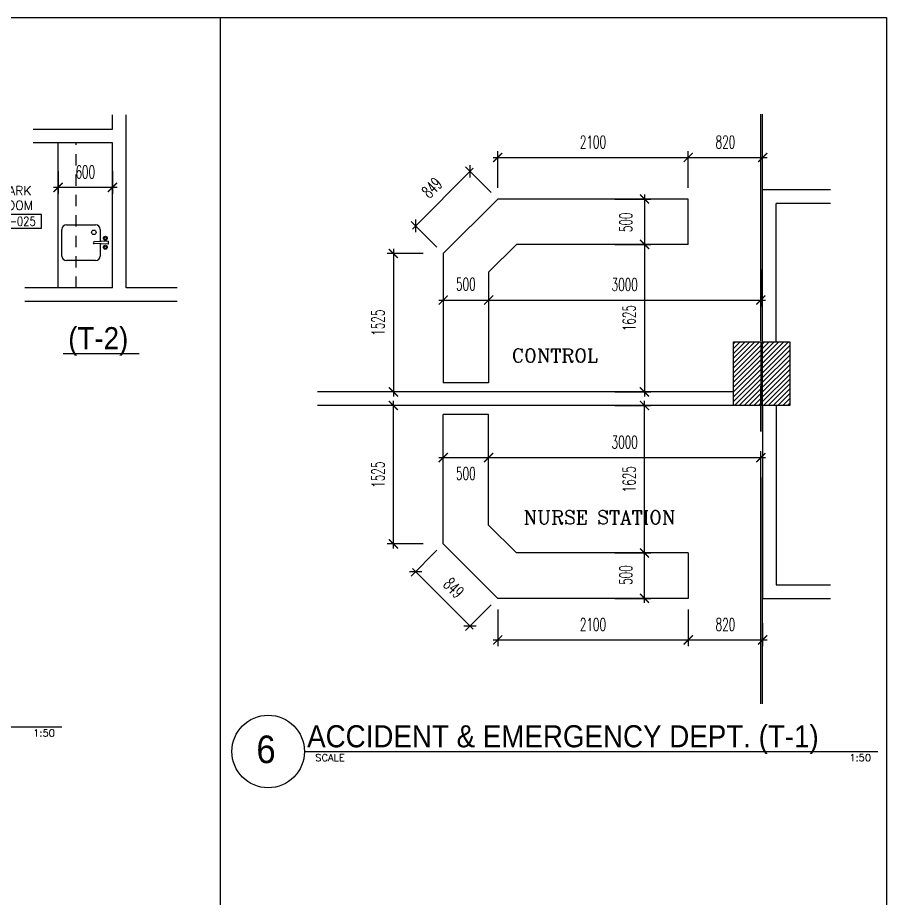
# Model space of a CAD drawing. Extents: x 417759.1 to 417809, y 43468.8 to 43507.6.
# Drawn here: x 417799.43 to 417809, y 43497.93 to 43507.63 of the extents above; entities that cross this region are included whole.
import ezdxf
from ezdxf.enums import TextEntityAlignment as Align

# ---------------------------------------------------------------- set-up
doc = ezdxf.new("R2010")
doc.units = 0
doc.header["$MEASUREMENT"] = 0
doc.header["$PDMODE"] = 3
doc.header["$PDSIZE"] = 0.1
doc.linetypes.add('CENTERX2', pattern=[4, 2.5, -0.5, 0.5, -0.5])
doc.linetypes.add('HIDDEN2', pattern=[0.1875, 0.125, -0.0625])
doc.layers.get('0').update_dxf_attribs({"linetype": 'CONTINUOUS'})
doc.layers.get('DEFPOINTS').update_dxf_attribs({"linetype": 'CONTINUOUS'})
for name, color, linetype in [('AX-DIM', 4, 'CONTINUOUS'), ('AXES', 11, 'CENTERX2'), ('COL', 2, 'CONTINUOUS'), ('COUNTER', 2, 'CONTINUOUS'), ('Doted', 3, 'HIDDEN2'), ('HAT', 8, 'CONTINUOUS'), ('ME-FIX', 3, 'CONTINUOUS'), ('RM-BOX', 2, 'CONTINUOUS'), ('RM-NAME', 2, 'CONTINUOUS'), ('RM-NO', 2, 'CONTINUOUS'), ('TXT', 2, 'CONTINUOUS'), ('TXT1', 2, 'CONTINUOUS'), ('WALL', 6, 'CONTINUOUS')]:
    doc.layers.add(name, color=color, linetype=linetype)
doc.styles.add('ROMANC', font='romanc', dxfattribs={"height": 0.1})
doc.styles.add('ROMANS', font='ROMANS.shx', dxfattribs={"width": 0.6})
doc.styles.add('TTXT', font='swisse.ttf', dxfattribs={"width": 0.6})
doc.dimstyles.new('STANDARD in', dxfattribs={"dimtxt": 0.14, "dimasz": 0.1, "dimexe": 0.07, "dimexo": 0.05, "dimgap": 0.1, "dimtad": 1, "dimdec": 0, "dimlfac": 1000, "dimzin": 0, "dimdsep": 46, "dimtxsty": 'ROMANS', "dimblk": 'ARCHTICK', "dimcen": 0.05, "dimdle": 0.05, "dimclrd": 4, "dimclre": 4, "dimclrt": 2, "dimadec": 0, "dimazin": 0, "dimtfac": 1, "dimtdec": 0, "dimtmove": 2, "dimatfit": 3, "dimfxl": 0, "dimtolj": 1, "dimtzin": 0, "dimarcsym": 0})

# ---------------------------------------------------------------- blocks, each defined once
blk = doc.blocks.new('_ARCHTICK')
at = {"color": 0, "linetype": 'ByBlock', "const_width": 0.15}
blk.add_lwpolyline([(-0.5, -0.5), (0.5, 0.5)], dxfattribs=at)
blk = doc.blocks.new('*D77')
at = {"layer": 'AX-DIM', "color": 4, "lineweight": -2}
for p, q in [((417799.8729, 43505.9436), (417799.8729, 43505.6933)), ((417800.4729, 43505.9436), (417800.4729, 43505.6933)), ((417800.5229, 43505.7633), (417799.8229, 43505.7633))]:
    blk.add_line(p, q, dxfattribs=at)
at = {"layer": 'DEFPOINTS', "color": 0}
for p in [(417799.8729, 43505.9936), (417800.4729, 43505.9936), (417799.8729, 43505.7633)]:
    blk.add_point(p, dxfattribs=at)
at = {"layer": 'AX-DIM', "color": 4, "lineweight": -2, "xscale": 0.1, "yscale": 0.1, "zscale": 0.1, "rotation": 180}
blk.add_blockref('_ARCHTICK', (417799.8729, 43505.7633), dxfattribs=at)
at = {"layer": 'AX-DIM', "color": 4, "lineweight": -2, "xscale": 0.1, "yscale": 0.1, "zscale": 0.1}
blk.add_blockref('_ARCHTICK', (417800.4729, 43505.7633), dxfattribs=at)
at = {"layer": 'AX-DIM', "color": 2, "insert": (417800.1729, 43505.9333), "char_height": 0.14, "attachment_point": 5, "style": 'ROMANS'}
blk.add_mtext('\\A1;600', dxfattribs=at)
blk = doc.blocks.new('RM1')
at = {"layer": 'RM-BOX'}
blk.add_lwpolyline([(570, -200), (-570, -200), (-570, -500), (570, -500)], close=True, dxfattribs=at)
at = {"layer": 'RM-NAME', "style": 'ROMANS'}
for tag, p in [('ROOMNAME1', (0, 324)), ('ROOMNAME2', (0, 0))]:
    blk.add_attdef(tag, text='', height=200, dxfattribs=at).set_placement(p, align=Align.MIDDLE)
at = {"layer": 'RM-NO', "style": 'ROMANS', "width": 0.8}
blk.add_attdef('ROOMNO', text='', height=200, dxfattribs=at).set_placement((0, -350), align=Align.MIDDLE)
blk = doc.blocks.new('*D79')
at = {"layer": 'AX-DIM', "color": 4, "lineweight": -2}
for p, q in [((417803.569, 43505.0853), (417803.569, 43503.4603)), ((417803.8965, 43505.0353), (417803.499, 43505.0353)), ((417803.8965, 43503.5103), (417803.499, 43503.5103))]:
    blk.add_line(p, q, dxfattribs=at)
at = {"layer": 'DEFPOINTS', "color": 0}
for p in [(417803.9465, 43505.0353), (417803.569, 43503.5103), (417803.9465, 43503.5103)]:
    blk.add_point(p, dxfattribs=at)
at = {"layer": 'AX-DIM', "color": 4, "lineweight": -2, "xscale": 0.1, "yscale": 0.1, "zscale": 0.1}
for p, rotation in [((417803.569, 43505.0353), 90), ((417803.569, 43503.5103), 270)]:
    blk.add_blockref('_ARCHTICK', p, dxfattribs=dict(at, rotation=rotation))
at = {"layer": 'AX-DIM', "color": 2, "insert": (417803.399, 43504.2728), "char_height": 0.14, "attachment_point": 5, "rotation": 90, "style": 'ROMANS'}
blk.add_mtext('\\A1;1525', dxfattribs=at)
blk = doc.blocks.new('*D80')
at = {"layer": 'AX-DIM', "color": 4, "lineweight": -2}
for p, q in [((417803.7782, 43505.305), (417804.4489, 43505.9757)), ((417804.6477, 43505.7062), (417804.364, 43505.9898)), ((417804.0477, 43505.1062), (417803.764, 43505.3898))]:
    blk.add_line(p, q, dxfattribs=at)
at = {"layer": 'DEFPOINTS', "color": 0}
for p in [(417804.4135, 43505.9403), (417804.683, 43505.6709), (417804.083, 43505.0709)]:
    blk.add_point(p, dxfattribs=at)
at = {"layer": 'AX-DIM', "color": 4, "lineweight": -2, "xscale": 0.1, "yscale": 0.1, "zscale": 0.1}
for p, rotation in [((417804.4135, 43505.9403), 45.00000000138959), ((417803.8135, 43505.3403), 225.0000000013896)]:
    blk.add_blockref('_ARCHTICK', p, dxfattribs=dict(at, rotation=rotation))
at = {"layer": 'AX-DIM', "color": 2, "insert": (417803.9933, 43505.7606), "char_height": 0.14, "attachment_point": 5, "rotation": 45, "style": 'ROMANS'}
blk.add_mtext('\\A1;849', dxfattribs=at)
blk = doc.blocks.new('*D81')
at = {"layer": 'AX-DIM', "color": 4, "lineweight": -2}
for p, q in [((417804.7185, 43505.7581), (417804.7185, 43506.1637)), ((417806.8182, 43505.7581), (417806.8182, 43506.1637)), ((417804.6685, 43506.0937), (417806.8682, 43506.0937))]:
    blk.add_line(p, q, dxfattribs=at)
at = {"layer": 'DEFPOINTS', "color": 0}
for p in [(417806.8182, 43506.0937), (417804.7185, 43505.7081), (417806.8182, 43505.7081)]:
    blk.add_point(p, dxfattribs=at)
at = {"layer": 'AX-DIM', "color": 4, "lineweight": -2, "xscale": 0.1, "yscale": 0.1, "zscale": 0.1, "rotation": 180}
blk.add_blockref('_ARCHTICK', (417804.7185, 43506.0937), dxfattribs=at)
at = {"layer": 'AX-DIM', "color": 4, "lineweight": -2, "xscale": 0.1, "yscale": 0.1, "zscale": 0.1}
blk.add_blockref('_ARCHTICK', (417806.8182, 43506.0937), dxfattribs=at)
at = {"layer": 'AX-DIM', "color": 2, "insert": (417805.7683, 43506.2637), "char_height": 0.14, "attachment_point": 5, "style": 'ROMANS'}
blk.add_mtext('\\A1;2100', dxfattribs=at)
blk = doc.blocks.new('*D82')
at = {"layer": 'AX-DIM', "color": 4, "lineweight": -2}
for p, q in [((417806.8182, 43505.9106), (417806.8182, 43506.1637)), ((417807.6382, 43505.7985), (417807.6382, 43506.1637)), ((417806.7682, 43506.0937), (417807.6882, 43506.0937))]:
    blk.add_line(p, q, dxfattribs=at)
at = {"layer": 'DEFPOINTS', "color": 0}
for p in [(417807.6382, 43506.0937), (417806.8182, 43505.8606), (417807.6382, 43505.7485)]:
    blk.add_point(p, dxfattribs=at)
at = {"layer": 'AX-DIM', "color": 4, "lineweight": -2, "xscale": 0.1, "yscale": 0.1, "zscale": 0.1, "rotation": 180}
blk.add_blockref('_ARCHTICK', (417806.8182, 43506.0937), dxfattribs=at)
at = {"layer": 'AX-DIM', "color": 4, "lineweight": -2, "xscale": 0.1, "yscale": 0.1, "zscale": 0.1}
blk.add_blockref('_ARCHTICK', (417807.6382, 43506.0937), dxfattribs=at)
at = {"layer": 'AX-DIM', "color": 2, "insert": (417807.2282, 43506.2637), "char_height": 0.14, "attachment_point": 5, "style": 'ROMANS'}
blk.add_mtext('\\A1;820', dxfattribs=at)
blk = doc.blocks.new('*D83')
at = {"layer": 'AX-DIM', "color": 4, "lineweight": -2}
for p, q in [((417806.3363, 43505.1853), (417806.3363, 43503.4603)), ((417806.0088, 43505.1353), (417806.4063, 43505.1353)), ((417806.0088, 43503.5103), (417806.4063, 43503.5103))]:
    blk.add_line(p, q, dxfattribs=at)
at = {"layer": 'DEFPOINTS', "color": 0}
for p in [(417805.9588, 43505.1353), (417805.9588, 43503.5103), (417806.3363, 43503.5103)]:
    blk.add_point(p, dxfattribs=at)
at = {"layer": 'AX-DIM', "color": 4, "lineweight": -2, "xscale": 0.1, "yscale": 0.1, "zscale": 0.1}
for p, rotation in [((417806.3363, 43505.1353), 90), ((417806.3363, 43503.5103), 270)]:
    blk.add_blockref('_ARCHTICK', p, dxfattribs=dict(at, rotation=rotation))
at = {"layer": 'AX-DIM', "color": 2, "insert": (417806.1663, 43504.3228), "char_height": 0.14, "attachment_point": 5, "rotation": 90, "style": 'ROMANS'}
blk.add_mtext('\\A1;1625', dxfattribs=at)
blk = doc.blocks.new('*D84')
at = {"layer": 'AX-DIM', "color": 4, "lineweight": -2}
for p, q in [((417806.3363, 43505.6853), (417806.3363, 43505.0853)), ((417806.0088, 43505.6353), (417806.4063, 43505.6353)), ((417806.0088, 43505.1353), (417806.4063, 43505.1353))]:
    blk.add_line(p, q, dxfattribs=at)
at = {"layer": 'DEFPOINTS', "color": 0}
for p in [(417805.9588, 43505.6353), (417805.9588, 43505.1353), (417806.3363, 43505.1353)]:
    blk.add_point(p, dxfattribs=at)
at = {"layer": 'AX-DIM', "color": 4, "lineweight": -2, "xscale": 0.1, "yscale": 0.1, "zscale": 0.1}
for p, rotation in [((417806.3363, 43505.6353), 90), ((417806.3363, 43505.1353), 270)]:
    blk.add_blockref('_ARCHTICK', p, dxfattribs=dict(at, rotation=rotation))
at = {"layer": 'AX-DIM', "color": 2, "insert": (417806.1308, 43505.3787), "char_height": 0.14, "attachment_point": 5, "rotation": 90, "style": 'ROMANS'}
blk.add_mtext('\\A1;500', dxfattribs=at)
blk = doc.blocks.new('*D85')
at = {"layer": 'AX-DIM', "color": 4, "lineweight": -2}
for p, q in [((417807.6182, 43504.8582), (417807.6182, 43504.4526)), ((417804.6185, 43504.6671), (417804.6185, 43504.4526)), ((417804.5685, 43504.5226), (417807.6682, 43504.5226))]:
    blk.add_line(p, q, dxfattribs=at)
at = {"layer": 'DEFPOINTS', "color": 0}
for p in [(417807.6182, 43504.9082), (417804.6185, 43504.7171), (417807.6182, 43504.5226)]:
    blk.add_point(p, dxfattribs=at)
at = {"layer": 'AX-DIM', "color": 4, "lineweight": -2, "xscale": 0.1, "yscale": 0.1, "zscale": 0.1, "rotation": 180}
blk.add_blockref('_ARCHTICK', (417804.6185, 43504.5226), dxfattribs=at)
at = {"layer": 'AX-DIM', "color": 4, "lineweight": -2, "xscale": 0.1, "yscale": 0.1, "zscale": 0.1}
blk.add_blockref('_ARCHTICK', (417807.6182, 43504.5226), dxfattribs=at)
at = {"layer": 'AX-DIM', "color": 2, "insert": (417806.1183, 43504.6926), "char_height": 0.14, "attachment_point": 5, "style": 'ROMANS'}
blk.add_mtext('\\A1;3000', dxfattribs=at)
blk = doc.blocks.new('*D86')
at = {"layer": 'AX-DIM', "color": 4, "lineweight": -2}
for p, q in [((417804.1185, 43504.6796), (417804.1185, 43504.4526)), ((417804.6185, 43504.7115), (417804.6185, 43504.4526)), ((417804.0685, 43504.5226), (417804.6685, 43504.5226))]:
    blk.add_line(p, q, dxfattribs=at)
at = {"layer": 'DEFPOINTS', "color": 0}
for p in [(417804.1185, 43504.7296), (417804.6185, 43504.7615), (417804.6185, 43504.5226)]:
    blk.add_point(p, dxfattribs=at)
at = {"layer": 'AX-DIM', "color": 4, "lineweight": -2, "xscale": 0.1, "yscale": 0.1, "zscale": 0.1, "rotation": 180}
blk.add_blockref('_ARCHTICK', (417804.1185, 43504.5226), dxfattribs=at)
at = {"layer": 'AX-DIM', "color": 4, "lineweight": -2, "xscale": 0.1, "yscale": 0.1, "zscale": 0.1}
blk.add_blockref('_ARCHTICK', (417804.6185, 43504.5226), dxfattribs=at)
at = {"layer": 'AX-DIM', "color": 2, "insert": (417804.3671, 43504.6974), "char_height": 0.14, "attachment_point": 5, "style": 'ROMANS'}
blk.add_mtext('\\A1;500', dxfattribs=at)
blk = doc.blocks.new('*D87')
at = {"layer": 'AX-DIM', "color": 4, "lineweight": -2}
for p, q in [((417803.569, 43501.7853), (417803.569, 43503.4103)), ((417803.8965, 43503.3603), (417803.499, 43503.3603)), ((417803.8965, 43501.8353), (417803.499, 43501.8353))]:
    blk.add_line(p, q, dxfattribs=at)
at = {"layer": 'DEFPOINTS', "color": 0}
for p in [(417803.569, 43503.3603), (417803.9465, 43503.3603), (417803.9465, 43501.8353)]:
    blk.add_point(p, dxfattribs=at)
at = {"layer": 'AX-DIM', "color": 4, "lineweight": -2, "xscale": 0.1, "yscale": 0.1, "zscale": 0.1}
for p, rotation in [((417803.569, 43503.3603), 90), ((417803.569, 43501.8353), 270)]:
    blk.add_blockref('_ARCHTICK', p, dxfattribs=dict(at, rotation=rotation))
at = {"layer": 'AX-DIM', "color": 2, "insert": (417803.399, 43502.5978), "char_height": 0.14, "attachment_point": 5, "rotation": 90, "style": 'ROMANS'}
blk.add_mtext('\\A1;1525', dxfattribs=at)
blk = doc.blocks.new('*D88')
at = {"layer": 'AX-DIM', "color": 4, "lineweight": -2}
for p, q in [((417804.0477, 43501.7643), (417803.764, 43501.4807)), ((417803.7782, 43501.5655), (417804.4489, 43500.8948)), ((417804.6477, 43501.1643), (417804.364, 43500.8807))]:
    blk.add_line(p, q, dxfattribs=at)
at = {"layer": 'DEFPOINTS', "color": 0}
for p in [(417804.083, 43501.7997), (417804.683, 43501.1997), (417804.4135, 43500.9302)]:
    blk.add_point(p, dxfattribs=at)
at = {"layer": 'AX-DIM', "color": 4, "lineweight": -2, "xscale": 0.1, "yscale": 0.1, "zscale": 0.1}
for p, rotation in [((417803.8135, 43501.5302), 134.9999999986104), ((417804.4135, 43500.9302), 314.9999999986103)]:
    blk.add_blockref('_ARCHTICK', p, dxfattribs=dict(at, rotation=rotation))
at = {"layer": 'AX-DIM', "color": 2, "insert": (417804.2337, 43501.3504), "char_height": 0.14, "attachment_point": 5, "rotation": 315, "style": 'ROMANS'}
blk.add_mtext('\\A1;849', dxfattribs=at)
blk = doc.blocks.new('*D89')
at = {"layer": 'AX-DIM', "color": 4, "lineweight": -2}
for p, q in [((417804.7185, 43501.1124), (417804.7185, 43500.7068)), ((417806.8182, 43501.1124), (417806.8182, 43500.7068)), ((417804.6685, 43500.7768), (417806.8682, 43500.7768))]:
    blk.add_line(p, q, dxfattribs=at)
at = {"layer": 'DEFPOINTS', "color": 0}
for p in [(417804.7185, 43501.1624), (417806.8182, 43501.1624), (417806.8182, 43500.7768)]:
    blk.add_point(p, dxfattribs=at)
at = {"layer": 'AX-DIM', "color": 4, "lineweight": -2, "xscale": 0.1, "yscale": 0.1, "zscale": 0.1, "rotation": 180}
blk.add_blockref('_ARCHTICK', (417804.7185, 43500.7768), dxfattribs=at)
at = {"layer": 'AX-DIM', "color": 4, "lineweight": -2, "xscale": 0.1, "yscale": 0.1, "zscale": 0.1}
blk.add_blockref('_ARCHTICK', (417806.8182, 43500.7768), dxfattribs=at)
at = {"layer": 'AX-DIM', "color": 2, "insert": (417805.7683, 43500.9468), "char_height": 0.14, "attachment_point": 5, "style": 'ROMANS'}
blk.add_mtext('\\A1;2100', dxfattribs=at)
blk = doc.blocks.new('*D90')
at = {"layer": 'AX-DIM', "color": 4, "lineweight": -2}
for p, q in [((417806.8182, 43500.9599), (417806.8182, 43500.7068)), ((417807.6382, 43500.9599), (417807.6382, 43500.7068)), ((417806.7682, 43500.7768), (417807.6882, 43500.7768))]:
    blk.add_line(p, q, dxfattribs=at)
at = {"layer": 'DEFPOINTS', "color": 0}
for p in [(417806.8182, 43501.0099), (417807.6382, 43501.0099), (417807.6382, 43500.7768)]:
    blk.add_point(p, dxfattribs=at)
at = {"layer": 'AX-DIM', "color": 4, "lineweight": -2, "xscale": 0.1, "yscale": 0.1, "zscale": 0.1, "rotation": 180}
blk.add_blockref('_ARCHTICK', (417806.8182, 43500.7768), dxfattribs=at)
at = {"layer": 'AX-DIM', "color": 4, "lineweight": -2, "xscale": 0.1, "yscale": 0.1, "zscale": 0.1}
blk.add_blockref('_ARCHTICK', (417807.6382, 43500.7768), dxfattribs=at)
at = {"layer": 'AX-DIM', "color": 2, "insert": (417807.2282, 43500.9468), "char_height": 0.14, "attachment_point": 5, "style": 'ROMANS'}
blk.add_mtext('\\A1;820', dxfattribs=at)
blk = doc.blocks.new('*D91')
at = {"layer": 'AX-DIM', "color": 4, "lineweight": -2}
for p, q in [((417806.3363, 43501.6853), (417806.3363, 43503.4103)), ((417806.0088, 43503.3603), (417806.4063, 43503.3603)), ((417806.0088, 43501.7353), (417806.4063, 43501.7353))]:
    blk.add_line(p, q, dxfattribs=at)
at = {"layer": 'DEFPOINTS', "color": 0}
for p in [(417805.9588, 43503.3603), (417806.3363, 43503.3603), (417805.9588, 43501.7353)]:
    blk.add_point(p, dxfattribs=at)
at = {"layer": 'AX-DIM', "color": 4, "lineweight": -2, "xscale": 0.1, "yscale": 0.1, "zscale": 0.1}
for p, rotation in [((417806.3363, 43503.3603), 90), ((417806.3363, 43501.7353), 270)]:
    blk.add_blockref('_ARCHTICK', p, dxfattribs=dict(at, rotation=rotation))
at = {"layer": 'AX-DIM', "color": 2, "insert": (417806.1663, 43502.5478), "char_height": 0.14, "attachment_point": 5, "rotation": 90, "style": 'ROMANS'}
blk.add_mtext('\\A1;1625', dxfattribs=at)
blk = doc.blocks.new('*D92')
at = {"layer": 'AX-DIM', "color": 4, "lineweight": -2}
for p, q in [((417806.3363, 43501.1853), (417806.3363, 43501.7853)), ((417806.0088, 43501.7353), (417806.4063, 43501.7353)), ((417806.0088, 43501.2353), (417806.4063, 43501.2353))]:
    blk.add_line(p, q, dxfattribs=at)
at = {"layer": 'DEFPOINTS', "color": 0}
for p in [(417805.9588, 43501.7353), (417806.3363, 43501.7353), (417805.9588, 43501.2353)]:
    blk.add_point(p, dxfattribs=at)
at = {"layer": 'AX-DIM', "color": 4, "lineweight": -2, "xscale": 0.1, "yscale": 0.1, "zscale": 0.1}
for p, rotation in [((417806.3363, 43501.7353), 90), ((417806.3363, 43501.2353), 270)]:
    blk.add_blockref('_ARCHTICK', p, dxfattribs=dict(at, rotation=rotation))
at = {"layer": 'AX-DIM', "color": 2, "insert": (417806.1308, 43501.4918), "char_height": 0.14, "attachment_point": 5, "rotation": 90, "style": 'ROMANS'}
blk.add_mtext('\\A1;500', dxfattribs=at)
blk = doc.blocks.new('*D93')
at = {"layer": 'AX-DIM', "color": 4, "lineweight": -2}
for p, q in [((417804.6185, 43502.6413), (417804.6185, 43502.8558)), ((417807.6182, 43502.4501), (417807.6182, 43502.8558)), ((417804.5685, 43502.7858), (417807.6682, 43502.7858))]:
    blk.add_line(p, q, dxfattribs=at)
at = {"layer": 'DEFPOINTS', "color": 0}
for p in [(417807.6182, 43502.7858), (417804.6185, 43502.5913), (417807.6182, 43502.4001)]:
    blk.add_point(p, dxfattribs=at)
at = {"layer": 'AX-DIM', "color": 4, "lineweight": -2, "xscale": 0.1, "yscale": 0.1, "zscale": 0.1, "rotation": 180}
blk.add_blockref('_ARCHTICK', (417804.6185, 43502.7858), dxfattribs=at)
at = {"layer": 'AX-DIM', "color": 4, "lineweight": -2, "xscale": 0.1, "yscale": 0.1, "zscale": 0.1}
blk.add_blockref('_ARCHTICK', (417807.6182, 43502.7858), dxfattribs=at)
at = {"layer": 'AX-DIM', "color": 2, "insert": (417806.1183, 43502.9558), "char_height": 0.14, "attachment_point": 5, "style": 'ROMANS'}
blk.add_mtext('\\A1;3000', dxfattribs=at)
blk = doc.blocks.new('*D94')
at = {"layer": 'AX-DIM', "color": 4, "lineweight": -2}
for p, q in [((417804.1185, 43502.6288), (417804.1185, 43502.8558)), ((417804.6185, 43502.5969), (417804.6185, 43502.8558)), ((417804.0685, 43502.7858), (417804.6685, 43502.7858))]:
    blk.add_line(p, q, dxfattribs=at)
at = {"layer": 'DEFPOINTS', "color": 0}
for p in [(417804.6185, 43502.7858), (417804.1185, 43502.5788), (417804.6185, 43502.5469)]:
    blk.add_point(p, dxfattribs=at)
at = {"layer": 'AX-DIM', "color": 4, "lineweight": -2, "xscale": 0.1, "yscale": 0.1, "zscale": 0.1, "rotation": 180}
blk.add_blockref('_ARCHTICK', (417804.1185, 43502.7858), dxfattribs=at)
at = {"layer": 'AX-DIM', "color": 4, "lineweight": -2, "xscale": 0.1, "yscale": 0.1, "zscale": 0.1}
blk.add_blockref('_ARCHTICK', (417804.6185, 43502.7858), dxfattribs=at)
at = {"layer": 'AX-DIM', "color": 2, "insert": (417804.3671, 43502.611), "char_height": 0.14, "attachment_point": 5, "style": 'ROMANS'}
blk.add_mtext('\\A1;500', dxfattribs=at)

msp = doc.modelspace()

# ---------------------------------------------------------------- hatches: boundary and pattern name
at = {"layer": 'HAT'}
h = msp.add_hatch(dxfattribs=at)
h.set_pattern_fill('ANSI31', color=256, scale=0.3, style=0)
h.set_pattern_definition([(45, (417423.872924, 43441.17927), (-0.0265165043, 0.0265165043), [])])
h.paths.add_polyline_path([(417807.6182, 43503.7103), (417807.6182, 43504.0603), (417807.3182, 43504.0603), (417807.3182, 43503.7103)])
h.paths.add_polyline_path([(417807.3182, 43503.3603), (417807.6182, 43503.3603), (417807.6182, 43503.7103), (417807.3182, 43503.7103)])
h = msp.add_hatch(dxfattribs=at)
h.set_pattern_fill('ANSI31', color=256, scale=0.3, style=0)
h.set_pattern_definition([(45, (417424.192924, 43441.17927), (-0.0265165043, 0.0265165043), [])])
h.paths.add_polyline_path([(417807.9382, 43503.7103), (417807.9382, 43504.0603), (417807.6382, 43504.0603), (417807.6382, 43503.7103)])
h.paths.add_polyline_path([(417807.6382, 43503.3603), (417807.9382, 43503.3603), (417807.9382, 43503.7103), (417807.6382, 43503.7103)])

# ---------------------------------------------------------------- linework, layer by layer
at = {"layer": 'AX-DIM'}
for p, q in [((417759.0538, 43507.6348), (417809.0021, 43507.6348)), ((417801.6588, 43507.6348), (417801.6588, 43497.6622)), ((417809.0021, 43507.6348), (417809.0021, 43468.7602))]:
    msp.add_line(p, q, dxfattribs=at)
at = {"layer": 'AXES'}
for p, q in [((417807.6182, 43500.0723), (417807.6182, 43506.7906)), ((417807.6382, 43500.0723), (417807.6382, 43506.7906))]:
    msp.add_line(p, q, dxfattribs=at)
at = {"layer": 'COL'}
for points in [[(417807.6182, 43504.0603), (417807.6182, 43503.3603), (417807.3182, 43503.3603), (417807.3182, 43504.0603)], [(417807.9382, 43504.0603), (417807.9382, 43503.3603), (417807.6382, 43503.3603), (417807.6382, 43504.0603)]]:
    msp.add_lwpolyline(points, close=True, dxfattribs=at)
at = {"layer": 'COUNTER'}
for p, q in [((417804.1185, 43505.0353), (417804.7185, 43505.6353)), ((417806.8182, 43505.6353), (417804.7185, 43505.6353)), ((417806.8182, 43505.1353), (417806.8182, 43505.6353)), ((417804.6185, 43504.8282), (417804.9256, 43505.1353)), ((417806.8182, 43505.1353), (417804.9256, 43505.1353)), ((417804.1185, 43505.0353), (417804.1185, 43503.6103)), ((417804.6185, 43504.8282), (417804.6185, 43503.6103)), ((417804.6185, 43503.6103), (417804.1185, 43503.6103)), ((417804.1185, 43501.8353), (417804.1185, 43503.2603)), ((417804.6185, 43503.2603), (417804.1185, 43503.2603)), ((417804.6185, 43502.0424), (417804.6185, 43503.2603)), ((417804.6185, 43502.0424), (417804.9256, 43501.7353)), ((417804.1185, 43501.8353), (417804.7185, 43501.2353)), ((417806.8182, 43501.7353), (417804.9256, 43501.7353)), ((417806.8182, 43501.7353), (417806.8182, 43501.2353)), ((417806.8182, 43501.2353), (417804.7185, 43501.2353))]:
    msp.add_line(p, q, dxfattribs=at)
at = {"layer": 'Doted'}
msp.add_line((417800.0729, 43504.6563), (417800.0729, 43506.2563), dxfattribs=at)
at = {"layer": 'ME-FIX'}
for p, q in [((417799.8729, 43504.6563), (417799.8729, 43506.2563)), ((417799.9659, 43505.3506), (417800.287, 43505.3506)), ((417799.9161, 43505.0078), (417799.9161, 43505.3007)), ((417800.3369, 43505.3007), (417800.3369, 43505.1642)), ((417800.4251, 43505.1703), (417800.2698, 43505.1642)), ((417800.4251, 43505.1703), (417800.4251, 43505.1382)), ((417800.4251, 43505.1382), (417800.2698, 43505.1443)), ((417800.3369, 43505.1443), (417800.3369, 43505.0078)), ((417800.287, 43504.9579), (417799.9659, 43504.9579))]:
    msp.add_line(p, q, dxfattribs=at)
for centre, radius in [((417800.2675, 43505.2687), 0.0255), ((417800.394, 43505.204), 0.0217), ((417800.394, 43505.204), 0.014), ((417800.394, 43505.1045), 0.0217), ((417800.394, 43505.1045), 0.014)]:
    msp.add_circle(centre, radius, dxfattribs=at)
for centre, radius, start, end in [((417799.9659, 43505.3007), 0.0499, 90, 180), ((417800.287, 43505.3007), 0.0499, 0, 90), ((417800.2698, 43505.1542), 0.00997, 90, 270), ((417799.9659, 43505.0078), 0.0499, 180, 270), ((417800.287, 43505.0078), 0.0499, 270, 0)]:
    msp.add_arc(centre, radius, start, end, dxfattribs=at)
at = {"layer": 'TXT', "color": 6}
for p, q in [((417799.9278, 43503.9346), (417800.7656, 43503.9346)), ((417794.5017, 43499.8193), (417799.913, 43499.8193)), ((417802.5891, 43499.5473), (417808.9075, 43499.5473))]:
    msp.add_line(p, q, dxfattribs=at)
msp.add_circle((417802.1891, 43499.5473), 0.4, dxfattribs=at)
at = {"layer": 'WALL', "color": 6}
for p, q in [((417800.4729, 43506.4063), (417800.4729, 43506.5627)), ((417800.6229, 43504.6563), (417800.6229, 43506.5627)), ((417799.5975, 43506.4063), (417800.4729, 43506.4063)), ((417800.4729, 43506.2563), (417799.5975, 43506.2563)), ((417800.4729, 43504.6563), (417800.4729, 43506.2563)), ((417807.6382, 43504.0603), (417807.6382, 43505.7353)), ((417808.3856, 43505.7353), (417807.6382, 43505.7353)), ((417807.7882, 43504.0603), (417807.7882, 43505.5853)), ((417808.3856, 43505.5853), (417807.7882, 43505.5853)), ((417800.4729, 43504.6563), (417799.5073, 43504.6563)), ((417801.1863, 43504.6563), (417800.6229, 43504.6563)), ((417801.1863, 43504.5063), (417799.5073, 43504.5063)), ((417807.3182, 43503.5103), (417802.7315, 43503.5103)), ((417807.7882, 43503.3603), (417802.7315, 43503.3603)), ((417807.6382, 43503.3603), (417807.6382, 43501.2353)), ((417807.7882, 43503.3603), (417807.7882, 43501.3853)), ((417807.7882, 43501.3853), (417808.3856, 43501.3853)), ((417807.6382, 43501.2353), (417808.3856, 43501.2353))]:
    msp.add_line(p, q, dxfattribs=at)

# ---------------------------------------------------------------- block references
at = {"layer": 'HAT', "xscale": 0.0005000000237487257, "yscale": 0.0004999999946448952, "zscale": 0.0005}
msp.add_blockref('RM1', (417799.4069, 43505.5654), dxfattribs=at).add_auto_attribs({'ROOMNO': 'RD-025', 'ROOMNAME2': 'ROOM', 'ROOMNAME1': 'DARK'})

# ---------------------------------------------------------------- texts
at = {"layer": 'RM-NAME', "color": 2, "style": 'ROMANC'}
for s, p in [('CONTROL', (417805.3458, 43503.9111)), ('NURSE STATION', (417805.841, 43502.1286))]:
    msp.add_text(s, height=0.15, dxfattribs=at).set_placement(p, align=Align.MIDDLE)
at = {"layer": 'RM-NAME', "style": 'ROMANS', "width": 1}
for tag, p in [('1:50', (417799.7183, 43499.7516)), ('SCALE', (417802.8704, 43499.4797)), ('1:50', (417808.7128, 43499.4797))]:
    msp.add_attdef(tag, text='', height=0.08, dxfattribs=at).set_placement(p, align=Align.MIDDLE)
at = {"layer": 'TXT1', "color": 6, "style": 'TTXT', "width": 0.9}
for s, height, p in [(' (T-2)', 0.24314, (417799.9003, 43503.9809)), ('ACCIDENT & EMERGENCY DEPT. (T-1)', 0.243141, (417802.6181, 43499.5936)), ('6', 0.3039, (417802.0587, 43499.4194))]:
    msp.add_text(s, height=height, dxfattribs=at).set_placement(p)

# ---------------------------------------------------------------- dimensions: what is measured, and where the dimension line sits
at = {"layer": 'AX-DIM'}
for base, p1, p2, picture, middle in [((417806.8182, 43506.0937), (417804.7185, 43505.7081), (417806.8182, 43505.7081), '*D81', (417805.7683, 43506.2637)), ((417807.6382, 43506.0937), (417806.8182, 43505.8606), (417807.6382, 43505.7485), '*D82', (417807.2282, 43506.2637)), ((417807.6182, 43504.5226), (417804.6185, 43504.7171), (417807.6182, 43504.9082), '*D85', (417806.1183, 43504.6926)), ((417807.6182, 43502.7858), (417804.6185, 43502.5913), (417807.6182, 43502.4001), '*D93', (417806.1183, 43502.9558)), ((417806.8182, 43500.7768), (417804.7185, 43501.1624), (417806.8182, 43501.1624), '*D89', (417805.7683, 43500.9468)), ((417807.6382, 43500.7768), (417806.8182, 43501.0099), (417807.6382, 43501.0099), '*D90', (417807.2282, 43500.9468))]:
    dim = msp.add_linear_dim(base=base, p1=p1, p2=p2, dimstyle='STANDARD in', dxfattribs=at)
    dim.commit()
    dim.dimension.update_dxf_attribs({"geometry": picture, "text_midpoint": middle})
for base, p1, p2, angle, picture, middle in [((417799.8729, 43505.7633), (417800.4729, 43505.9936), (417799.8729, 43505.9936), 180, '*D77', (417800.1729, 43505.9333)), ((417806.3363, 43503.5103), (417805.9588, 43505.1353), (417805.9588, 43503.5103), 90, '*D83', (417806.1663, 43504.3228)), ((417803.569, 43503.5103), (417803.9465, 43505.0353), (417803.9465, 43503.5103), 90, '*D79', (417803.399, 43504.2728)), ((417803.569, 43503.3603), (417803.9465, 43501.8353), (417803.9465, 43503.3603), 270, '*D87', (417803.399, 43502.5978)), ((417806.3363, 43503.3603), (417805.9588, 43501.7353), (417805.9588, 43503.3603), 270, '*D91', (417806.1663, 43502.5478))]:
    dim = msp.add_linear_dim(base=base, p1=p1, p2=p2, angle=angle, dimstyle='STANDARD in', dxfattribs=at)
    dim.commit()
    dim.dimension.update_dxf_attribs({"geometry": picture, "text_midpoint": middle})
for p1, p2, distance, picture, middle in [((417804.083, 43505.0709), (417804.683, 43505.6709), 0.3811, '*D80', (417803.9933, 43505.7606)), ((417804.083, 43501.7997), (417804.683, 43501.1997), -0.3811, '*D88', (417804.2337, 43501.3504))]:
    dim = msp.add_aligned_dim(p1=p1, p2=p2, distance=distance, dimstyle='STANDARD in', dxfattribs=at)
    dim.commit()
    dim.dimension.update_dxf_attribs({"geometry": picture, "text_midpoint": middle})
for base, p1, p2, angle, picture, middle in [((417806.3363, 43505.1353), (417805.9588, 43505.6353), (417805.9588, 43505.1353), 90, '*D84', (417806.1308, 43505.3787)), ((417806.3363, 43501.7353), (417805.9588, 43501.2353), (417805.9588, 43501.7353), 270, '*D92', (417806.1308, 43501.4918))]:
    dim = msp.add_linear_dim(base=base, p1=p1, p2=p2, angle=angle, dimstyle='STANDARD in', dxfattribs=at)
    dim.commit()
    dim.dimension.update_dxf_attribs({"geometry": picture, "text_midpoint": middle, "dimtype": 160})
for base, p1, p2, picture, middle in [((417804.6185, 43504.5226), (417804.1185, 43504.7296), (417804.6185, 43504.7615), '*D86', (417804.3671, 43504.6974)), ((417804.6185, 43502.7858), (417804.1185, 43502.5788), (417804.6185, 43502.5469), '*D94', (417804.3671, 43502.611))]:
    dim = msp.add_linear_dim(base=base, p1=p1, p2=p2, dimstyle='STANDARD in', dxfattribs=at)
    dim.commit()
    dim.dimension.update_dxf_attribs({"geometry": picture, "text_midpoint": middle, "dimtype": 160})

doc.saveas('drawing.dxf')
